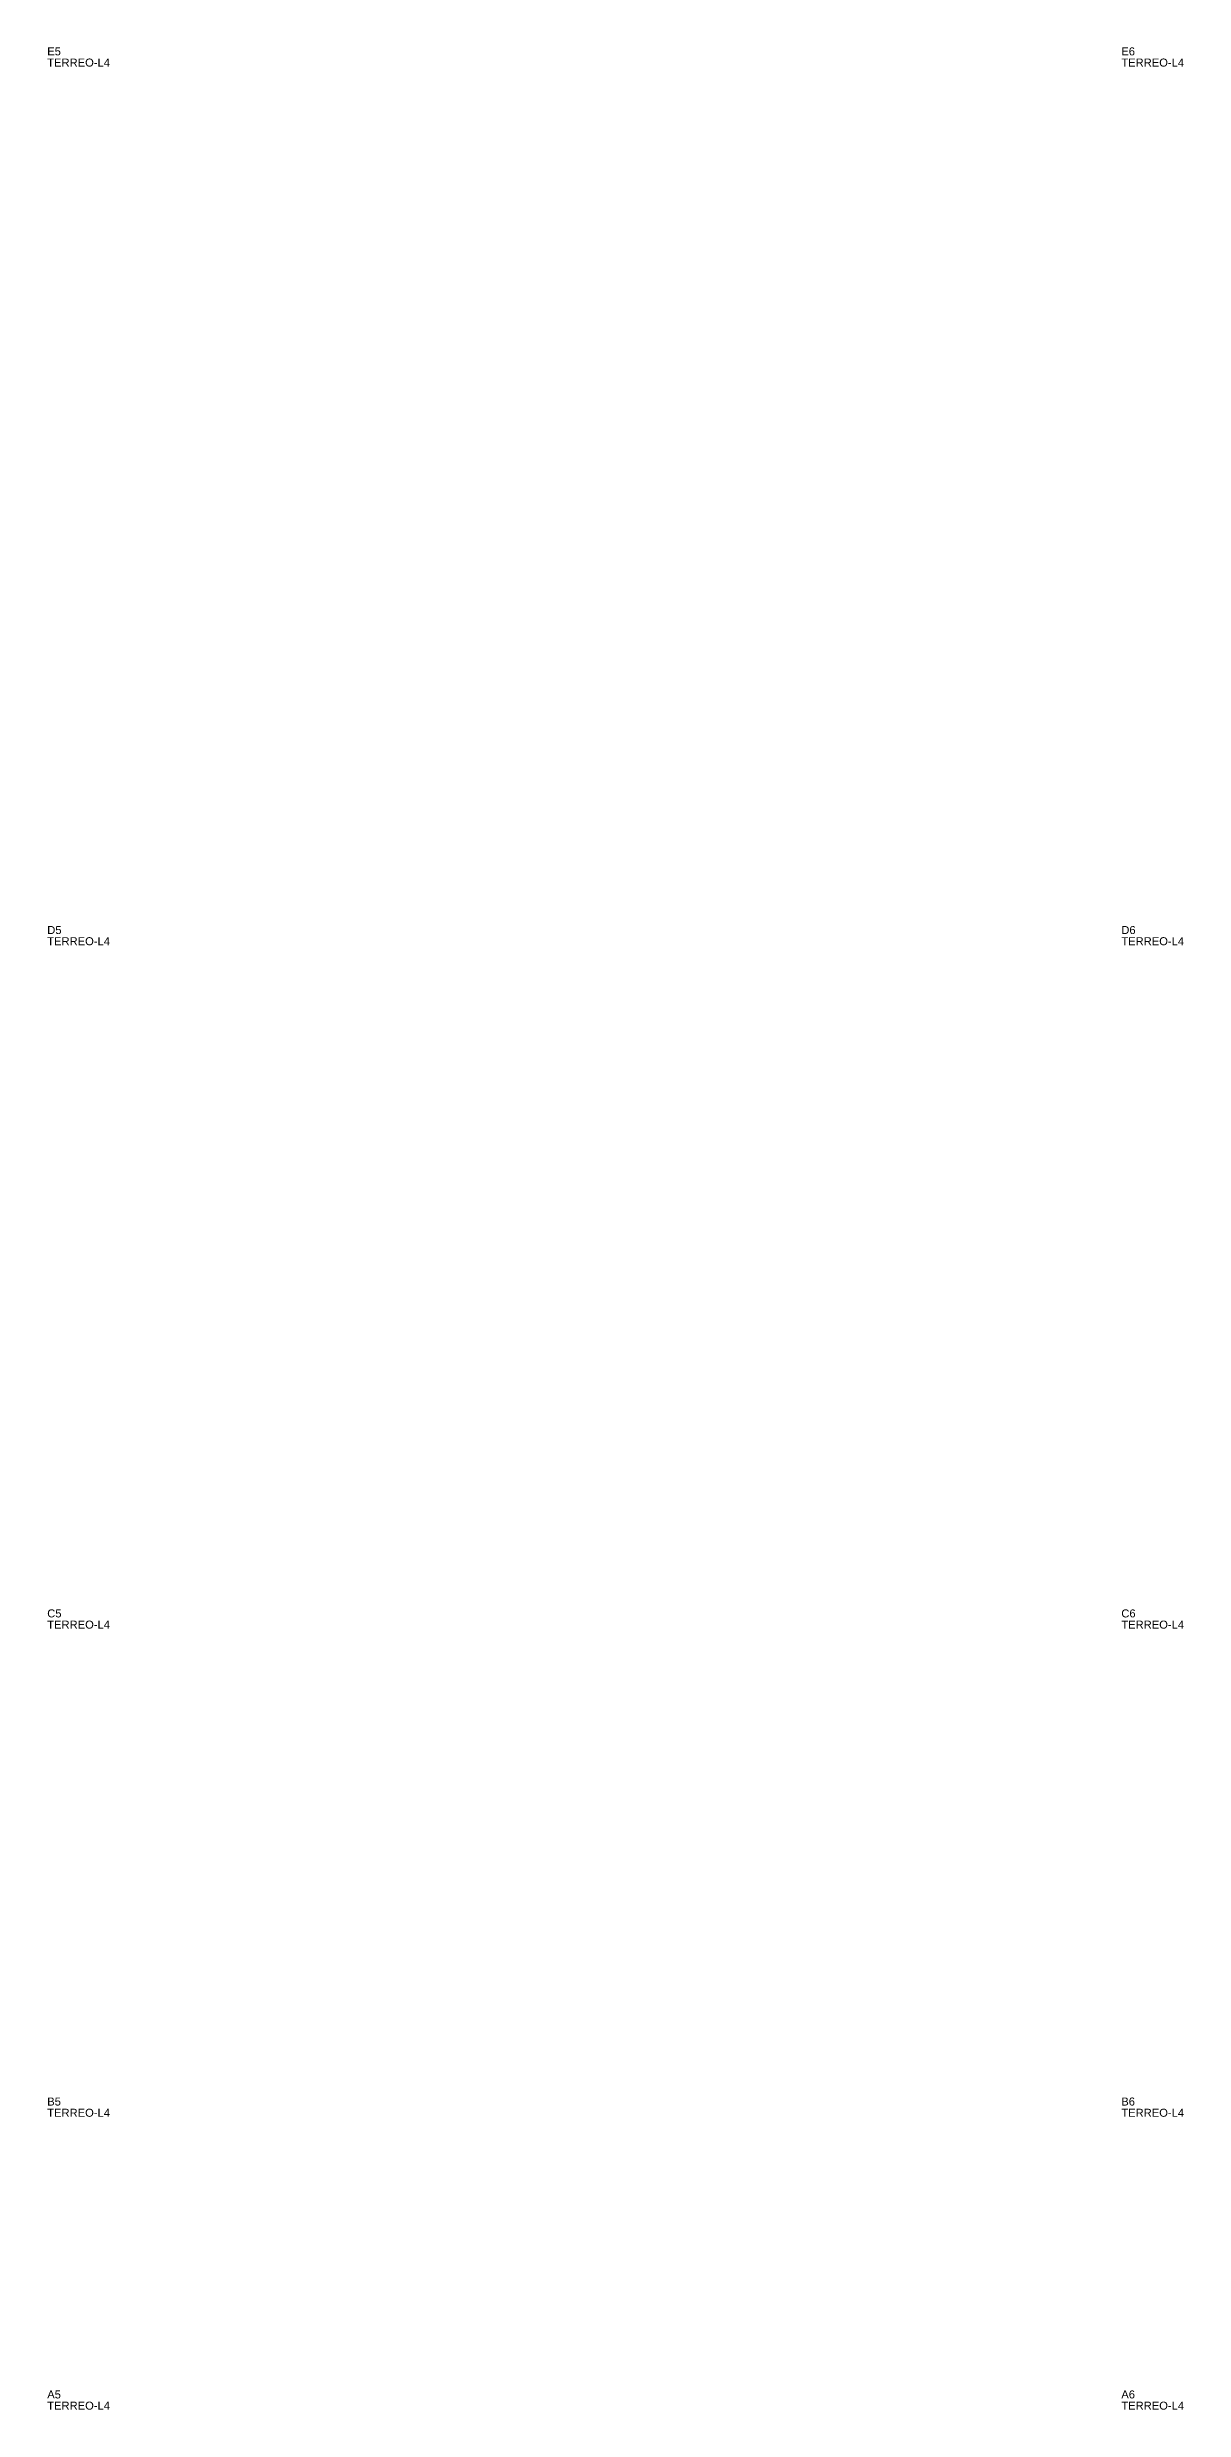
# Model space of a CAD drawing. Header units: metres. Extents: x 222 to 3250, y -527 to 1046.
# Drawn here: x 1747 to 2457, y -430 to 1046 of the extents above; entities that cross this region are included whole.
import ezdxf

# ---------------------------------------------------------------- set-up
doc = ezdxf.new("R2010")
doc.units = ezdxf.units.M
doc.layers.add('3', color=3, linetype='CONTINUOUS')
doc.layers.add('AUX00', color=7, linetype='CONTINUOUS')
doc.styles.add('STR_STANDARD', font='arial.ttf')

msp = doc.modelspace()

# ---------------------------------------------------------------- texts
at = {"layer": '3', "style": 'STR_STANDARD'}
for s, p in [('E5', (1747.2, 1040.82)), ('E5', (1747.2, 1040.82)), ('E6', (2418.2, 1040.82)), ('E6', (2418.2, 1040.82)), ('D5', (1747.2, 491.82)), ('D5', (1747.2, 491.82)), ('D6', (2418.2, 491.82)), ('D6', (2418.2, 491.82)), ('C5', (1747.2, 64.82)), ('C5', (1747.2, 64.82)), ('C6', (2418.2, 64.82)), ('C6', (2418.2, 64.82)), ('B5', (1747.2, -240.18)), ('B5', (1747.2, -240.18)), ('B6', (2418.2, -240.18)), ('B6', (2418.2, -240.18)), ('A5', (1747.2, -423.18)), ('A5', (1747.2, -423.18)), ('A6', (2418.2, -423.18)), ('A6', (2418.2, -423.18))]:
    msp.add_text(s, height=5, dxfattribs=at).set_placement(p)
at = {"layer": 'AUX00', "style": 'STR_STANDARD'}
for p in [(1747.2, 1033.82), (1747.2, 1033.82), (2418.2, 1033.82), (2418.2, 1033.82), (1747.2, 484.82), (1747.2, 484.82), (2418.2, 484.82), (2418.2, 484.82), (1747.2, 57.82), (1747.2, 57.82), (2418.2, 57.82), (2418.2, 57.82), (1747.2, -247.18), (1747.2, -247.18), (2418.2, -247.18), (2418.2, -247.18), (1747.2, -430.18), (1747.2, -430.18), (2418.2, -430.18), (2418.2, -430.18)]:
    msp.add_text('TERREO-L4', height=5, dxfattribs=at).set_placement(p)

doc.saveas('drawing.dxf')
